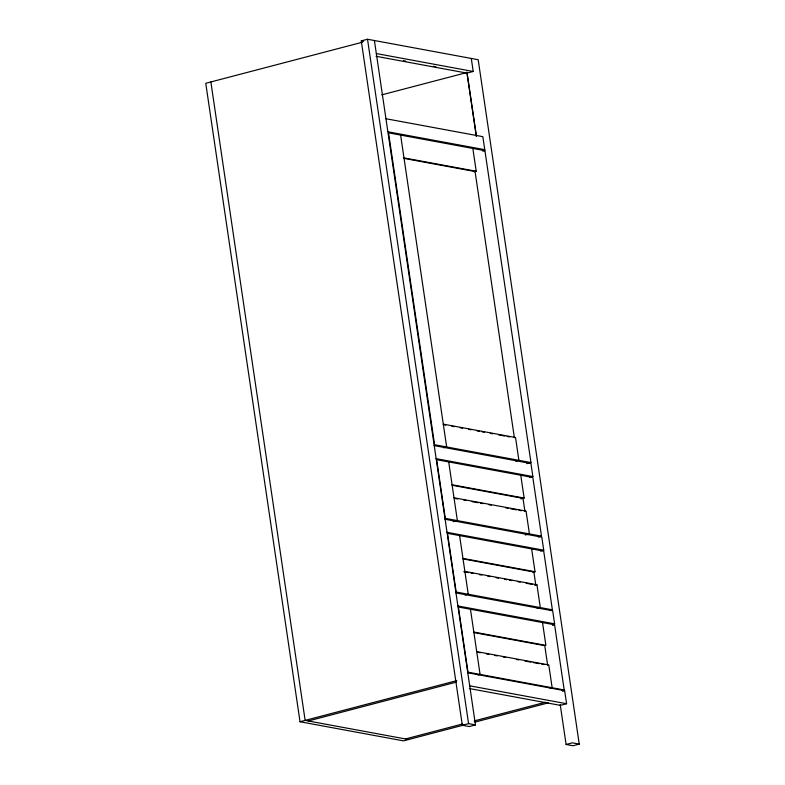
<?xml version="1.0" encoding="UTF-8"?>
<svg xmlns="http://www.w3.org/2000/svg" width="785" height="785" viewBox="0 0 785 785"><rect width="100%" height="100%" fill="white"/><g stroke="black" fill="none" stroke-linecap="round" stroke-linejoin="round"><path stroke-width="1.18" d="M374.406 40.526L475.474 724.918L469.224 726.557L462.326 725.281L361.267 40.889L367.517 39.25L478.183 59.719L579.252 744.111L573.001 745.75L566.103 744.474L560.196 704.498M362.513 42.184L205.749 83.298L300.027 721.739L403.461 740.863L464.259 724.918M381.736 94.867L467.046 72.495M471.294 58.443L473.218 71.474L466.967 73.113L376.064 56.304M482.687 150.239L484.767 149.69L482.844 136.659L385.955 118.741M482.824 151.22L484.914 150.671L530.964 462.561L526.804 463.65M474.13 171.797L476.21 171.248L472.845 148.444M443.545 447.793L446.665 446.969L400.615 135.079M515.774 461.148L518.895 460.324L515.529 437.51L443.299 424.155M529.738 477.358L532.868 476.544L530.935 463.503L434.056 445.586M520.955 498.907L524.135 498.073L520.769 475.259M453.21 521.691L457.37 520.592L448.706 461.933M525.263 535.007L529.433 533.918L526.058 511.104L454.005 497.778M538.373 536.969L541.503 536.145L532.838 477.486L436.646 459.696L445.301 518.365L541.503 536.145M540.61 551.011L543.74 550.197L541.817 537.156L444.938 519.248M532.927 572.265L535.017 571.725L531.641 548.911M465.122 595.069L468.252 594.245L459.588 535.586M534.85 585.306L536.94 584.756L540.306 607.57L537.185 608.395M550.295 610.347L552.375 609.808L543.711 551.139L447.519 533.358L456.183 592.018L552.375 609.808M552.532 624.399L554.612 623.849L552.689 610.808L455.81 592.901M552.503 625.341L554.593 624.791L564.209 689.976L562.129 690.525M478.006 674.963L480.086 674.423L470.46 609.238M300.027 721.739L456.791 680.624M308.25 720.973L456.34 682.126M550.059 688.288L552.149 687.748L548.774 664.934L476.721 651.609M562.57 691.242L564.651 690.692L566.584 703.723L560.323 705.362L469.43 688.563M405.472 738.95L462.336 724.035M474.189 720.924L545.271 702.281M462.326 725.281L468.576 723.642L475.474 724.918M474.925 722.121L548.372 702.86M566.103 744.474L572.353 742.836L579.252 744.111M361.267 40.889L363.563 41.311M376.339 53.557L473.218 71.474M403.421 60.73L405.825 61.171M433.428 66.283L435.832 66.725M387.888 131.782L484.767 149.69M484.914 150.671L388.546 132.851L434.605 444.742L530.964 462.561M403.981 157.893L476.21 171.248M404.049 158.413L475.072 171.552L514.391 437.814M443.368 424.675L445.772 425.127M451.797 426.235L454.201 426.687M460.226 427.796L462.63 428.237M468.645 429.356L471.059 429.797M477.074 430.916L479.478 431.358M481.892 431.799L484.296 432.25M490.321 433.359L492.725 433.801M498.74 434.919L504.765 436.028M507.169 436.48L509.583 436.921M435.979 458.626L532.868 476.544M452.082 484.747L524.135 498.073M452.14 485.267L522.996 498.367L524.929 511.398M455.271 498.524L457.675 498.966M463.68 500.074L466.074 500.526M472.079 501.635L478.085 502.743M480.489 503.185L482.893 503.627M488.898 504.745L491.302 505.187M505.707 507.846L508.111 508.297M510.515 508.739L516.52 509.848M518.924 510.289L521.318 510.741M446.861 532.279L543.74 550.197M462.954 558.4L535.017 571.725M463.022 558.92L533.879 572.02L535.802 585.06M464.877 571.431L536.94 584.756M463.749 571.735L468.547 572.618M470.951 573.07L473.355 573.511M479.36 574.62L481.754 575.062M487.76 576.17L490.164 576.622M496.169 577.731L498.573 578.172M504.578 579.281L506.982 579.722M509.377 580.174L511.781 580.615M517.786 581.724L520.19 582.166M526.195 583.284L532.201 584.393M457.733 605.932L554.612 623.849M554.593 624.791L458.401 607.011L468.017 672.186L564.209 689.976M473.836 632.053L545.889 645.378L542.523 622.564M473.895 632.573L544.751 645.672L547.645 665.229M477.986 652.345L480.391 652.796M486.396 653.905L488.79 654.347M494.795 655.455L497.199 655.897M503.205 657.016L505.609 657.457M516.412 659.459L518.816 659.9M524.822 661.009L530.827 662.118M533.231 662.56L539.236 663.678M541.64 664.12L544.034 664.561M467.772 672.774L564.651 690.692M469.695 685.815L566.584 703.723M408.573 739.529L305.139 720.394L210.861 81.954M466.996 72.23L476.485 136.433M466.83 72.191L476.309 136.394M367.517 39.25L468.576 723.642"/></g></svg>
